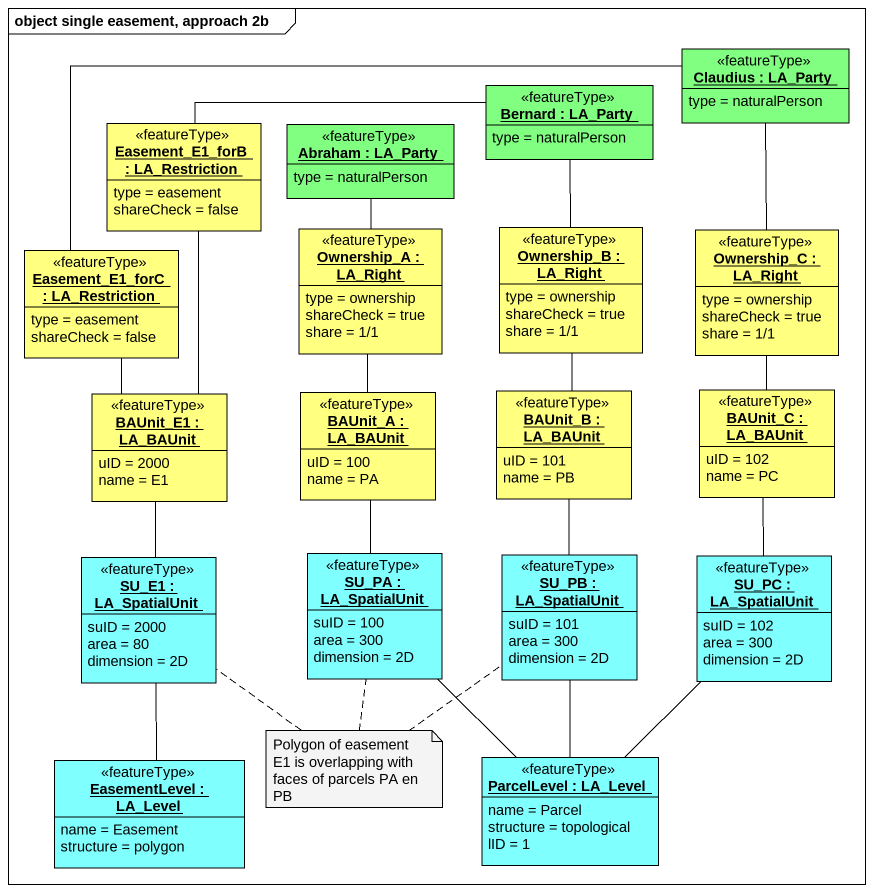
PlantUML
@startuml
mainframe object single easement, approach 2b
hide circle
hide empty members
object "Claudius : LA_Party" as Claudius <<featureType>> #80FF80 {
  type = naturalPerson
}
object "Bernard : LA_Party" as Bernard <<featureType>> #80FF80 {
  type = naturalPerson
}
object "Easement_E1_forB : LA_Restriction" as Easement_E1_forB <<featureType>> #FFFF80 {
  type = easement
  shareCheck = false
}
object "Abraham : LA_Party" as Abraham <<featureType>> #80FF80 {
  type = naturalPerson
}
object "Ownership_A : LA_Right" as Ownership_A <<featureType>> #FFFF80 {
  type = ownership
  shareCheck = true
  share = 1/1
}
object "Ownership_B : LA_Right" as Ownership_B <<featureType>> #FFFF80 {
  type = ownership
  shareCheck = true
  share = 1/1
}
object "Ownership_C : LA_Right" as Ownership_C <<featureType>> #FFFF80 {
  type = ownership
  shareCheck = true
  share = 1/1
}
object "Easement_E1_forC : LA_Restriction" as Easement_E1_forC <<featureType>> #FFFF80 {
  type = easement
  shareCheck = false
}
object "BAUnit_E1 : LA_BAUnit" as BAUnit_E1 <<featureType>> #FFFF80 {
  uID = 2000
  name = E1
}
object "BAUnit_A : LA_BAUnit" as BAUnit_A <<featureType>> #FFFF80 {
  uID = 100
  name = PA
}
object "BAUnit_B : LA_BAUnit" as BAUnit_B <<featureType>> #FFFF80 {
  uID = 101
  name = PB
}
object "BAUnit_C : LA_BAUnit" as BAUnit_C <<featureType>> #FFFF80 {
  uID = 102
  name = PC
}
object "SU_E1 : LA_SpatialUnit" as SU_E1 <<featureType>> #80FFFF {
  suID = 2000
  area = 80
  dimension = 2D
}
object "SU_PA : LA_SpatialUnit" as SU_PA <<featureType>> #80FFFF {
  suID = 100
  area = 300
  dimension = 2D
}
object "SU_PB : LA_SpatialUnit" as SU_PB <<featureType>> #80FFFF {
  suID = 101
  area = 300
  dimension = 2D
}
object "SU_PC : LA_SpatialUnit" as SU_PC <<featureType>> #80FFFF {
  suID = 102
  area = 300
  dimension = 2D
}
object "EasementLevel : LA_Level" as EasementLevel <<featureType>> #80FFFF {
  name = Easement
  structure = polygon
}
object "ParcelLevel : LA_Level" as ParcelLevel <<featureType>> #80FFFF {
  name = Parcel
  structure = topological
  lID = 1
}
Claudius -left- Easement_E1_forC
Bernard -left- Easement_E1_forB
Bernard -- Ownership_B
Abraham -- Ownership_A
Ownership_C -up- Claudius
BAUnit_E1 -up- Easement_E1_forB
BAUnit_E1 -up- Easement_E1_forC
BAUnit_A -up- Ownership_A
BAUnit_B -up- Ownership_B
BAUnit_C -up- Ownership_C
SU_E1 -up- BAUnit_E1
SU_E1 -- EasementLevel
SU_PA -up- BAUnit_A
SU_PA -- ParcelLevel
SU_PB -up- BAUnit_B
SU_PB -- ParcelLevel
SU_PC -up- BAUnit_C
SU_PC -- ParcelLevel
note as N1
  Polygon of easement E1 is overlapping with faces of parcels PA en PB
end note
N1 .. SU_E1
N1 .. SU_PA
N1 .. SU_PB
@enduml
